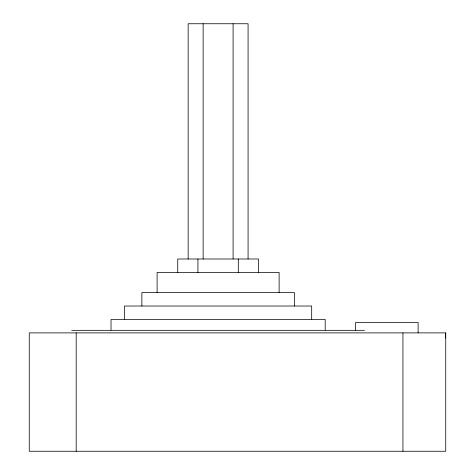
<?xml version="1.0" encoding="UTF-8"?>
<svg xmlns="http://www.w3.org/2000/svg" width="475" height="475" viewBox="0 0 475 475"><rect width="100%" height="100%" fill="white"/><g stroke="black" fill="none" stroke-linecap="round" stroke-linejoin="round"><path stroke-width="0.71" d="M445.295 338.034L445.74 332.886L29.26 332.886L29.26 451.25L445.74 451.25L445.74 332.886M71.725 330.333L364.497 330.333M418.131 332.886L418.131 322.543L355.567 322.543L355.567 330.671M402.942 332.886L402.942 451.25M325.197 330.06L325.197 319.455L111.031 319.455L111.031 330.06M311.683 319.455L311.683 306.019L124.545 306.019L124.545 319.455M294.358 306.019L294.358 292.582L141.871 292.582L141.871 306.019M279.122 292.582L279.122 272.43L157.1 272.43L157.1 292.582M258.483 272.43L258.483 258.994L177.739 258.994L177.739 272.43M248.075 258.994L248.075 23.75L188.153 23.75L188.153 258.994M238.296 258.994L238.296 272.43M233.094 23.75L233.094 258.994M203.134 23.75L203.134 258.994M197.927 258.994L197.927 272.43M76.19 332.886L76.19 451.25"/></g></svg>
